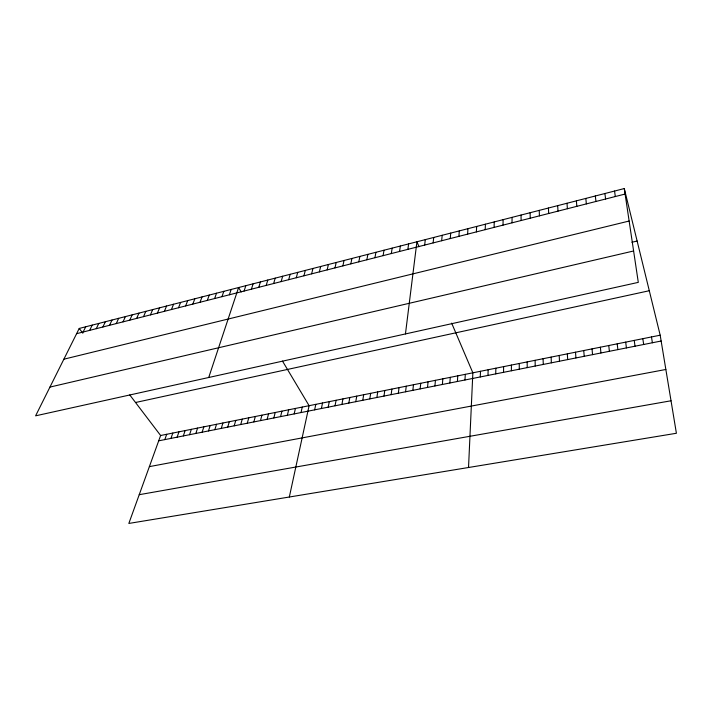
<?xml version="1.0" encoding="UTF-8"?>
<svg xmlns="http://www.w3.org/2000/svg" width="712" height="712" viewBox="0 0 712 712"><rect width="100%" height="100%" fill="white"/><g stroke="black" fill="none" stroke-linecap="round" stroke-linejoin="round"><path stroke-width="1.07" d="M511.394 370.774L511.412 365.078M512.035 222.829L512.053 217.365M503.544 372.332L503.615 366.644M503.028 225.125L503.108 219.652M495.739 373.88L495.855 368.202M494.084 227.404L494.235 221.93M487.978 375.42L488.147 369.75M480.271 376.951L480.484 371.281M485.201 229.665L485.406 224.2M468.532 467.499L472.857 372.812L451.657 323.141M476.381 231.907L476.648 226.443M464.981 379.986L465.283 374.334M467.615 234.141L467.944 228.677M457.407 381.49L457.754 375.847M449.868 382.994L450.269 377.351M458.911 236.357L459.302 230.902M442.383 384.48L442.82 378.846M450.26 238.556L450.714 233.1M434.934 385.957L435.415 380.333M441.671 240.745L442.179 235.289M427.529 387.426L428.063 381.81M420.169 388.885L420.739 383.279M433.136 242.917L433.706 237.47M412.853 390.345L413.467 384.738M424.663 245.079L425.287 239.632M405.582 391.787L406.232 386.198M405.448 333.937L416.921 241.777L419.021 246.699M398.346 393.229L399.04 387.639M391.155 394.653L391.885 389.072M407.878 249.351L408.608 243.905M383.999 396.077L384.774 390.505M399.565 251.461L400.358 246.023M376.888 397.483L377.698 391.92M369.813 398.889L370.667 393.335M391.315 253.57L392.152 248.132M362.782 400.286L363.672 394.742M383.109 255.653L383.999 250.223M355.786 401.675L356.721 396.139M374.957 257.726L375.909 252.297M348.835 403.054L349.806 397.527M341.92 404.434L342.926 398.907M366.867 259.791L367.864 254.362M335.041 405.796L336.091 400.278M358.821 261.838L359.872 256.418M328.205 407.157L329.282 401.639M321.406 408.51L322.518 403.001M350.829 263.867L351.924 258.456M314.642 409.854L315.799 404.354M342.89 265.896L344.038 260.476M289.33 497.012L309.106 405.698L282.486 361.091M334.996 267.899L336.189 262.497M301.025 412.551L302.253 407.068M294.172 413.912L295.435 408.439M327.155 269.901L328.401 264.49M287.363 415.265L288.654 409.8M319.368 271.877L320.658 266.484M280.581 416.618L281.916 411.153M311.625 273.853L312.96 268.451M273.844 417.953L275.215 412.497M267.142 419.288L268.549 413.841M303.926 275.811L305.315 270.418M260.485 420.605L261.918 415.167M296.281 277.76L297.714 272.367M253.855 421.922L255.323 416.493M288.689 279.691L290.167 274.307M247.269 423.231L248.773 417.81M240.718 424.53L242.249 419.119M281.142 281.614L282.664 276.229M234.203 425.829L235.761 420.418M273.639 283.518L275.206 278.143M227.715 427.12L229.317 421.718M266.181 285.423L267.792 280.047M221.272 428.393L222.9 422.999M214.864 429.665L216.519 424.281M258.776 287.31L260.423 281.934M208.483 430.938L210.174 425.562M251.407 289.179L253.107 283.821M202.146 432.193L203.863 426.826M244.091 291.048L245.827 285.681M195.836 433.448L197.589 428.09M189.561 434.694L191.341 429.336M208.723 377.502L238.591 287.541L241.226 291.947M183.322 435.931L185.138 430.582M229.371 294.795L231.186 289.437M177.119 437.168L178.961 431.828M221.966 296.673L223.826 291.333M170.951 438.396L172.811 433.056M214.615 298.55L216.51 293.21M164.81 439.615L166.706 434.284M129.762 394.92L160.627 435.504L128.836 523.445L676.4 433.27L660.184 335.201L624.282 188.555L79.219 328.446L35.6 415.835L638.299 282.37L624.282 188.555M207.308 300.411L209.248 295.071M200.036 302.253L202.021 296.931M192.819 304.095L194.839 298.773M185.645 305.92L187.71 300.598M178.516 307.735L180.617 302.422M171.432 309.542L173.568 304.229M164.392 311.331L166.564 306.026M157.388 313.111L159.604 307.815M150.437 314.882L152.68 309.587M143.521 316.644L145.8 311.358M136.642 318.397L138.965 313.111M129.815 320.133L132.165 314.855M123.025 321.86L125.41 316.591M116.27 323.586L118.69 318.308M109.559 325.286L112.015 320.026M102.893 326.986L105.376 321.726M96.262 328.677L98.781 323.426M89.676 330.35L92.222 325.108M83.117 332.023L85.707 326.781M76.611 333.679L625.1 194.047M63.875 359.195L629.132 221.031M631.927 242.258L637.124 241.03M49.956 387.079L633.609 250.98M135.529 402.502L649.291 290.727M160.627 435.504L660.184 335.201M158.705 440.826L661.145 341.021M149.369 466.636L665.853 369.475M139.232 494.689L671.024 400.776M79.219 328.446L82.841 333.198M651.48 336.954L652.388 342.766M642.829 338.69L643.675 344.492M614.563 191.056L615.31 196.539M634.241 340.416L635.024 346.21M625.697 342.125L626.418 347.919M604.915 193.53L605.592 199.013M617.206 343.834L617.874 349.619M595.339 195.987L595.935 201.478M608.769 345.525L609.374 351.31M600.385 347.216L600.937 352.983M585.825 198.425L586.35 203.917M592.046 348.889L592.544 354.647M576.382 200.855L576.836 206.338M583.76 350.544L584.205 356.312M567.001 203.258L567.384 208.741M575.527 352.2L575.919 357.949M567.339 353.846L567.678 359.587M557.683 205.652L557.994 211.135M559.205 355.475L559.49 361.215M548.436 208.029L548.676 213.502M551.124 357.104L551.355 362.835M539.242 210.378L539.42 215.861M543.087 358.715L543.265 364.437M535.095 360.317L535.228 366.039M530.12 212.728L530.226 218.201M527.156 361.918L527.236 367.623M521.051 215.051L521.104 220.524M519.262 363.503L519.288 369.199"/></g></svg>
